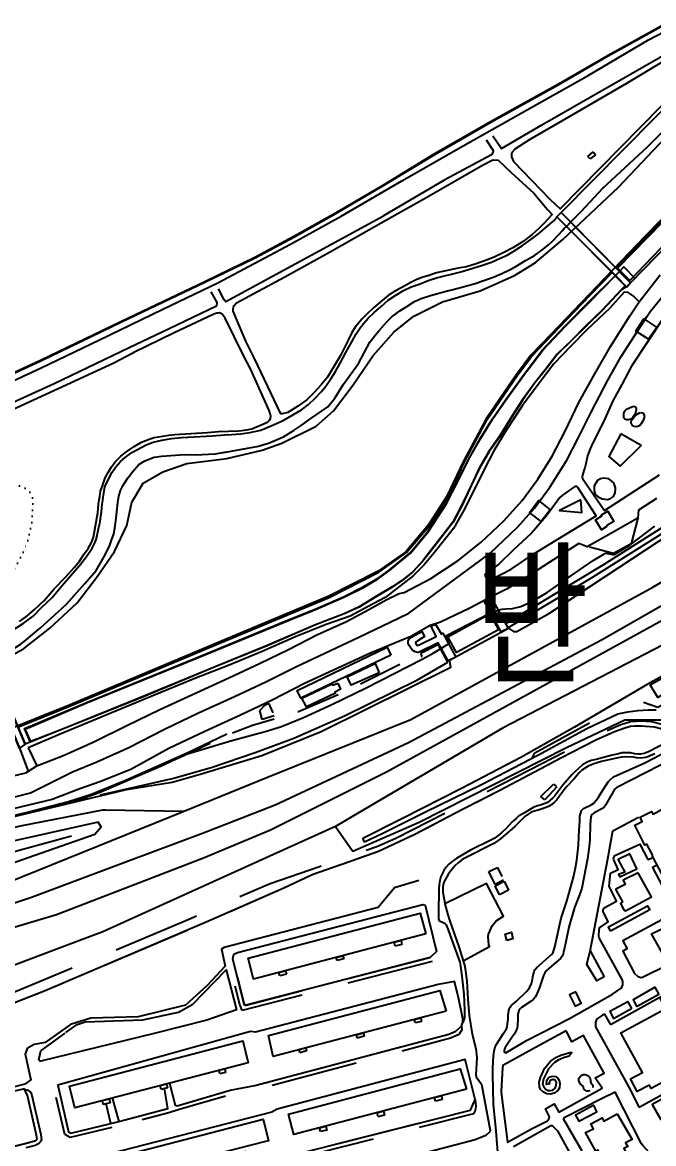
# Model space of a CAD drawing. Header units: millimetres. Extents: x 198785 to 203305, y 542885 to 545889.
# Drawn here: x 199075.7 to 199340.5, y 545087.6 to 545558.4 of the extents above; entities that cross this region are included whole.
import ezdxf

# ---------------------------------------------------------------- set-up
doc = ezdxf.new("R2010")
doc.units = ezdxf.units.MM
for name, pattern in [('DOTTED_25K', [2.5, 0, -2.5]), ('FENCE_25K', [54.3, 28.7, -9.2, -16.4]), ('HIDDEN_BULD_25K', [28.8, 18.4, -10.4]), ('HIDDEN_EMBANKMENT_25K', [28.8, 18.4, -10.4]), ('HIDDEN_IN_25K', [56.5, 36.5, -20]), ('HIDDEN_SORO_25K', [40.1, 25.4, -14.7])]:
    doc.linetypes.add(name, pattern=pattern)
for name, color, linetype in [('A0013114', 253, 'Continuous'), ('A0013117', 253, 'Continuous'), ('A0013118', 253, 'Continuous'), ('A0023119', 253, 'Continuous'), ('A0023214', 253, 'Continuous'), ('A0023217', 253, 'Continuous'), ('A0033324', 253, 'Continuous'), ('A0033327', 253, 'Continuous'), ('A0043325', 253, 'Continuous'), ('A0073340', 253, 'Continuous'), ('B0014111', 253, 'Continuous'), ('B0014115', 253, 'Continuous'), ('B0014116', 253, 'Continuous'), ('B0024120', 253, 'Continuous'), ('C0052211', 253, 'Continuous'), ('C0052212', 253, 'Continuous'), ('C0076117', 253, 'Continuous'), ('C0390130', 253, 'Continuous'), ('D0025111', 253, 'Continuous'), ('E0022112', 253, 'Continuous'), ('E0032111', 253, 'Continuous'), ('F0017111', 253, 'Continuous'), ('F0037222', 253, 'Continuous'), ('F0037223', 253, 'Continuous'), ('F0047224', 253, 'Continuous'), ('F0047225', 253, 'Continuous'), ('H0049216', 253, 'Continuous')]:
    doc.layers.add(name, color=color, linetype=linetype)
doc.styles.add('NGSW', font='romans.shx', dxfattribs={"bigfont": 'ngsw.shx'})

msp = doc.modelspace()

# ---------------------------------------------------------------- linework, layer by layer
at = {"layer": 'A0013114'}
for points in [[(198818.59, 545113.2), (198921.34, 545137.64), (199034.49, 545167.27), (199089.93, 545183.85), (199151.64, 545207.63), (199179.78, 545219.34), (199228.4, 545243.69), (199497.03, 545391.47)], [(198847.55, 545141.82), (198888.67, 545166.34), (198923.61, 545187.21), (198932.53, 545191.52), (198947.33, 545196.49), (199024.28, 545213.49), (199119.31, 545236.21), (199138.48, 545239.29), (199150.21, 545242.66), (199176.09, 545250.48), (199200.99, 545260.6), (199255.44, 545287.65), (199254.88, 545290.59), (199279.69, 545303.95), (199281.76, 545302.56), (199283.13, 545302.59), (199296.84, 545310.3), (199354.16, 545348.07)], [(199378.67, 545333.28), (199318.68, 545299), (199237.65, 545255.87), (199181.73, 545229.76), (199151.23, 545217.84), (199119.82, 545206.07), (199079.52, 545190.98), (199030.41, 545174.75), (198999.3, 545165.54), (198834.37, 545122.65)], [(198880.74, 545150.4), (198999.25, 545182.11), (199047.57, 545197.03), (199106.12, 545217.51), (199108.75, 545220.56), (199107.4, 545222.51), (199002.58, 545199.19), (198962.32, 545189.41), (198936.35, 545180.32), (198923.22, 545174.45), (198893.73, 545158.18), (198880.74, 545150.4)]]:
    msp.add_lwpolyline(points, dxfattribs=at)
at = {"layer": 'A0013117'}
for points in [[(199366.84, 545296.46), (199337.82, 545280.4), (199307.41, 545262.41), (199284.89, 545249.66), (199259.98, 545236.74), (199234.87, 545223.98), (199218.47, 545215.75), (199219.01, 545214.46), (199219.45, 545214.46), (199226.65, 545217.75), (199244.82, 545226.96), (199268.34, 545238.35), (199291.99, 545250.66), (199312.5, 545261.92), (199325.56, 545268.06), (199329.8, 545268.94), (199333.89, 545269.43), (199338.26, 545269.69), (199341.67, 545269.71)], [(199340.89, 545262.43), (199337.18, 545262.76), (199335.46, 545262.83), (199333.99, 545262.85), (199332.51, 545262.82), (199330.87, 545262.66), (199329.94, 545262.48), (199328.47, 545262.01), (199324.09, 545260.42), (199316.35, 545257.03), (199301.62, 545249.39), (199290.61, 545243.54), (199275.96, 545235.87), (199260.31, 545227.85), (199240.07, 545217.22), (199225.06, 545210.31), (199212.45, 545205.72), (199197.2, 545200.43), (199185.37, 545194.83), (199152.75, 545180.5), (199085.25, 545151.69), (199028.31, 545129.49)]]:
    msp.add_lwpolyline(points, dxfattribs=at)
at = {"layer": 'A0013118'}
for points in [[(199305.84, 545474.56), (199310.29, 545479.05), (199319.28, 545488.74), (199337.99, 545506.08), (199358.45, 545526.51), (199362.8, 545531.75), (199364.03, 545533.41), (199365.21, 545535.28), (199366.88, 545537.73), (199367.79, 545539.4), (199368.4, 545540.95), (199368.8, 545542.81), (199368.73, 545544.99), (199368.36, 545547.13), (199367.84, 545548.78), (199366.41, 545550.98), (199365.08, 545552.71), (199363.66, 545554.03), (199361.02, 545555.65), (199358.91, 545556.65), (199356.79, 545556.85), (199353.87, 545556.56), (199351.36, 545556.08), (199349.83, 545555.7)], [(199273.15, 545510.76), (199276.75, 545505.38), (199293.98, 545515.44), (199318.76, 545529.77), (199343.55, 545543.9), (199351.79, 545548.91), (199352.5, 545549.3), (199356.85, 545550.02), (199361.58, 545547.73), (199363.07, 545544.54), (199362.56, 545541), (199354.26, 545531.52), (199301.79, 545478.48), (199305.75, 545474.47)], [(199355.65, 545547.77), (199354.46, 545547.47), (199350.85, 545545.75), (199329.11, 545532.72), (199308.45, 545520.63), (199288.64, 545509.17), (199282.28, 545505.09), (199281.23, 545503.92), (199280.91, 545503.28), (199280.87, 545502.7), (199280.86, 545501.96), (199281.75, 545500), (199296.98, 545484.21), (199301.36, 545480.03), (199360.49, 545540.26), (199361.16, 545544.39), (199359.47, 545547.23), (199357.59, 545547.66), (199355.65, 545547.77)], [(199270.27, 545509), (199273.2, 545504.62), (199273.22, 545504.1), (199273.17, 545504.05), (199272.49, 545502.81)], [(199272.49, 545502.81), (199252.95, 545492.26), (199227.18, 545477.09)], [(199272.76, 545502.96), (199272.49, 545502.81)], [(199243.74, 545451.36), (199243.69, 545451.36), (199241.16, 545450.42), (199238.69, 545449.1), (199236.38, 545447.96), (199232.51, 545445.76), (199229.36, 545443.89), (199223.11, 545438.72), (199220.16, 545435.88), (199218.28, 545433.9), (199215.29, 545430.39), (199213.8, 545427.88), (199212.4, 545424.88), (199209.12, 545418.45), (199206.22, 545413.54), (199203.67, 545409.42), (199201.03, 545406.23), (199198.16, 545402.97), (199195.06, 545399.83), (199191.29, 545397.28), (199187.06, 545394.51), (199184.69, 545393.96), (199184.12, 545394.01), (199174.5, 545414.33), (199172.95, 545417.5), (199169.37, 545424.56), (199164.13, 545437.13), (199164.14, 545438.08), (199164.24, 545438.77), (199164.53, 545439.49), (199165.5, 545440.58), (199185.76, 545451.5), (199204.49, 545461.9), (199226.23, 545474.2), (199245.36, 545484.97), (199268.68, 545498.48), (199272.86, 545500.49), (199273.45, 545500.6), (199275.36, 545500.47), (199280.62, 545495.43), (199290.22, 545486.62), (199295.99, 545479.76), (199298.01, 545477.76), (199294.55, 545473.92), (199292.37, 545471.8), (199289.54, 545469.28), (199285.5, 545466.17), (199281.49, 545463.64), (199277.69, 545461.72), (199273.63, 545459.84), (199269.99, 545458.33), (199266.11, 545457.01), (199262.06, 545455.78), (199258.6, 545455.12), (199249.5, 545453.16), (199245.79, 545452.01), (199243.74, 545451.36)], [(199070.71, 545302.59), (199076.01, 545305.97), (199080.14, 545309.12), (199083.71, 545312.72), (199088.09, 545316.92), (199092.17, 545321.76), (199099.63, 545330.28), (199102.51, 545334.04), (199104.97, 545337.64), (199106.22, 545340.06), (199106.69, 545341.61), (199107.77, 545346.42), (199108.23, 545348.59), (199108.46, 545350.1), (199108.8, 545352.68), (199108.98, 545354.52), (199109.11, 545356.05), (199109.35, 545357.79), (199109.53, 545358.97), (199109.76, 545360.68), (199110.27, 545363.35), (199111.97, 545366.79), (199113.31, 545369.45), (199114.92, 545371.81), (199116.79, 545373.95), (199118.77, 545375.68), (199121.54, 545377.78), (199127.65, 545380.94), (199130.52, 545382.05), (199134.2, 545382.99), (199138.24, 545383.69), (199142.43, 545384.01), (199147.67, 545384.35), (199155.3, 545384.74), (199160.51, 545385.23), (199163.44, 545385.29), (199167.34, 545385.61), (199171.11, 545386.11), (199175.75, 545387.19), (199180.02, 545388.95), (199185.05, 545391.27), (199189.41, 545393.66), (199192.78, 545395.74), (199195.73, 545397.94), (199198.48, 545400.56), (199200.99, 545403.24), (199203.05, 545405.67), (199205.16, 545408.64), (199207.09, 545411.84), (199209.08, 545415.29), (199211.39, 545419.81), (199213.85, 545424.24), (199215.71, 545427.66), (199217.39, 545430.11), (199218.92, 545432.12), (199220.9, 545434.27), (199223.34, 545436.56), (199226.27, 545439.12), (199229.15, 545441.69), (199232.42, 545443.86), (199235.62, 545445.76), (199238.86, 545447.28), (199242.6, 545448.64), (199245.99, 545449.99), (199249.47, 545451.12), (199259.71, 545453.61), (199264.75, 545455.16), (199268.77, 545456.39), (199272.5, 545457.67), (199275.89, 545459.2), (199279.09, 545460.68), (199282.35, 545462.61), (199285.57, 545464.68), (199289.08, 545467.14), (199292.21, 545469.56), (199295.28, 545472.3), (199298.83, 545475.19), (199299.94, 545476.74), (199303.98, 545472.68)], [(199227.21, 545477.05), (199205.08, 545465), (199161.02, 545441.07), (199160.37, 545441.82), (199157.95, 545446.49)], [(199303.98, 545472.68), (199305.75, 545474.47)], [(199305.75, 545474.47), (199305.84, 545474.56)], [(199305.75, 545474.47), (199326.2, 545453.77)], [(199074.97, 545297.32), (199077.23, 545299.1), (199079.95, 545301.36), (199083.19, 545304.19), (199094.06, 545313.97), (199101.88, 545322.72), (199106.55, 545328.28), (199109.77, 545333.81), (199112.16, 545338.51), (199113.1, 545340.98), (199114.01, 545343.67), (199114.44, 545345.96), (199114.86, 545349.12), (199115.24, 545352.85), (199115.71, 545356.77), (199116.14, 545359.42), (199116.86, 545361.79), (199117.95, 545364.08), (199120.1, 545367.33), (199121.89, 545369.69), (199124.58, 545372.76), (199127.04, 545374.28), (199130.95, 545375.76), (199134.15, 545376.18), (199137.97, 545376.56), (199143.79, 545376.88), (199148.3, 545376.86), (199156.53, 545377.28), (199161.76, 545378.04), (199174.7, 545380.47), (199178.95, 545381.65), (199185.2, 545384.28), (199189.64, 545387.2), (199192.61, 545389.17), (199196.74, 545392.07), (199203.81, 545397.01), (199206.71, 545400.52), (199210.46, 545406.43), (199216.67, 545415.12), (199221.43, 545424.09), (199223.86, 545427.14), (199225.38, 545429.01), (199228.64, 545432.63), (199230.89, 545434.86), (199234.01, 545437.23), (199236.96, 545439.11), (199240.26, 545441.16), (199243.06, 545442.42), (199246.86, 545443.72), (199251.98, 545445.12), (199256.4, 545446.18), (199261.6, 545447.55), (199265.61, 545448.79), (199269.32, 545450.02), (199273.62, 545451.54), (199276.79, 545452.87), (199280.02, 545454.45), (199282.46, 545455.75), (199286.78, 545458.34), (199290.63, 545460.43), (199294.18, 545463.1), (199296.47, 545464.9), (199297.93, 545466.31), (199300.88, 545469.47), (199303.08, 545471.77), (199303.98, 545472.68)], [(199303.98, 545472.68), (199324.5, 545452.02)], [(199350.85, 545462.11), (199347, 545465.54), (199330.87, 545449.04)], [(199324.5, 545452.02), (199329.26, 545447.23), (199329.07, 545447.3), (199327.15, 545446.14), (199318.9, 545437.36), (199312.09, 545430.73), (199306.1, 545424.73), (199300.11, 545418.92), (199295.14, 545412.43), (199290.73, 545406.99), (199285.52, 545399.67), (199280.63, 545392.03), (199275.86, 545384.27), (199271.39, 545377.96), (199267.6, 545371.49), (199264.17, 545364.18), (199260.23, 545355.69), (199256.43, 545348.48), (199253.04, 545344.12), (199248.4, 545338.23), (199243.74, 545332.16), (199239.51, 545327.62), (199235.62, 545324.47), (199230.84, 545321.22), (199224.33, 545317.36), (199217.04, 545312.89), (199210.72, 545309.99), (199198.7, 545305.36), (199178.42, 545296.65), (199156.6, 545287.74), (199125.01, 545274.61), (199092.94, 545261.71), (199076.79, 545255.25), (199062, 545290.47)], [(199067.18, 545240.91), (199077.15, 545243.34), (199081.75, 545246.17), (199093.19, 545250.72), (199105.62, 545256.3), (199119.45, 545263.09), (199133.39, 545269.86), (199162.28, 545283.22), (199175.12, 545289.24), (199187.27, 545295.11), (199199.22, 545301.22), (199211.64, 545306.84), (199221.07, 545311.91), (199228.36, 545315.89), (199233.74, 545318.6), (199235.83, 545319.04), (199247.08, 545324.83), (199258.53, 545332.39), (199268.23, 545340.14), (199277.64, 545349.04), (199285.43, 545357.68), (199292.01, 545366.56), (199297.94, 545376.21), (199303.44, 545386.7), (199309.24, 545398.75), (199315.38, 545409.85), (199322.45, 545422.25), (199330.53, 545435.22), (199334.55, 545441.03), (199343.36, 545452.43)], [(199324.5, 545452.02), (199326.2, 545453.77)], [(199326.2, 545453.77), (199326.23, 545453.79)], [(199326.2, 545453.77), (199330.87, 545449.04)], [(199334.55, 545441.03), (199331.99, 545443.58), (199329.81, 545444.89), (199328.26, 545445.07), (199322.19, 545438.42), (199312.57, 545429.23), (199305.86, 545422.4), (199298.73, 545414.99), (199292.16, 545406.37), (199285.55, 545397.47), (199278.75, 545387.23), (199273.46, 545378.53), (199269.61, 545370.98), (199265.02, 545361.58), (199260.82, 545353.21), (199256.6, 545345.9), (199248.53, 545335.66), (199244.25, 545330.62), (199239.7, 545326.02), (199227.95, 545316.86), (199220.7, 545313.11), (199213.18, 545309.12), (199203.19, 545305.58), (199190.51, 545300.48), (199176.31, 545294.19), (199162.46, 545288.47), (199147.99, 545282.94), (199133.77, 545276.97), (199116.8, 545270.07), (199091.45, 545259.47), (199078.08, 545253.81)], [(199154.72, 545445.22), (199157.19, 545440.82), (199157.12, 545439.24)], [(199157.12, 545439.24), (199137.31, 545429.65), (199120.44, 545421.75), (199088.93, 545406.58), (199048.96, 545388.34), (199026.19, 545378.19), (199023.75, 545383.47)], [(199158.34, 545436.36), (199157.88, 545436.33), (199157.28, 545436.24), (199155.94, 545435.87), (199139.13, 545427.82), (199122.42, 545419.75), (199121.76, 545419.35), (199114.02, 545415.35), (199090.63, 545404.48), (199066.25, 545393.24)], [(199074.48, 545306.78), (199077.52, 545309.01), (199080.77, 545311.8), (199084.74, 545315.6), (199088.94, 545320.58), (199093.77, 545325.44), (199097.36, 545329.49), (199099.62, 545332.21), (199101.34, 545334.81), (199103.27, 545337.53), (199104.62, 545339.93), (199105.48, 545342.27), (199105.77, 545343.79), (199106.29, 545347.02), (199107.32, 545352.48), (199107.64, 545356.04), (199107.83, 545357.88), (199108.09, 545359.29), (199108.39, 545361.57), (199109.21, 545363.82), (199110.37, 545367.09), (199111.58, 545369.42), (199113, 545371.77), (199114.75, 545374.06), (199116.96, 545376.23), (199119.5, 545378.25), (199122.5, 545380.26), (199125.39, 545381.99), (199128.42, 545383.23), (199130.93, 545384.04), (199134.52, 545384.69), (199137.07, 545385.01), (199139.63, 545385.31), (199153.32, 545386.16), (199157.94, 545386.59), (199166.46, 545386.82), (199169.84, 545387.23), (199171.9, 545387.76), (199177.5, 545390.06), (199178.7, 545390.64), (199179.34, 545391.3), (199179.78, 545392.07), (199179.91, 545392.99), (199179.64, 545394.21), (199179.27, 545395.44), (199171.58, 545412.62), (199168.39, 545418.53), (199160.77, 545434.16), (199159.94, 545435.29), (199159.44, 545435.81), (199158.34, 545436.36)], [(199157.17, 545439.26), (199157.12, 545439.24)], [(199345.05, 545434.72), (199331.32, 545413.98), (199327.29, 545406.32), (199323.45, 545399.52), (199319.46, 545390.65), (199315.05, 545381.88), (199313.88, 545379.32), (199312.82, 545376.44), (199312.16, 545373.03), (199311.76, 545371.39), (199311.34, 545370.22), (199310.94, 545369.22), (199310.69, 545368.31), (199310.62, 545367.55), (199310.67, 545366.81), (199319.99, 545353.4), (199342.99, 545368.35)], [(199269.74, 545326.28), (199270.01, 545325.52), (199270.83, 545324.78), (199271.8, 545324.37), (199272.44, 545324.43), (199280.77, 545328.78), (199290.31, 545335.17), (199299.6, 545340.92), (199316.48, 545351.23), (199308.74, 545363.02), (199308.27, 545363.47), (199307.91, 545363.5), (199307.52, 545363.44), (199302.35, 545359.89), (199301.23, 545358.81), (199295.6, 545351.19), (199289.29, 545343.85), (199281.68, 545336.83), (199275.66, 545330.86), (199271.16, 545327.6), (199270.25, 545327.04), (199269.86, 545326.68), (199269.74, 545326.28)], [(199341.7, 545358.45), (199334.27, 545353.49), (199333.95, 545350.22), (199326.5, 545345.98), (199322.57, 545343.74), (199312.65, 545338.1), (199309.2, 545339.52), (199296.67, 545331.6), (199287.19, 545325.4), (199279.16, 545320.58), (199272.9, 545317.5), (199263.38, 545312.39), (199251.11, 545306.53), (199246.82, 545305.09), (199238.6, 545300.55), (199222.06, 545293.72), (199194.01, 545280.75), (199180.49, 545273.78), (199167.14, 545267.51), (199152.17, 545260.67), (199137.14, 545253.45), (199121.09, 545244.68), (199108.1, 545239.54), (199099.71, 545236.5), (199088.1, 545232.04), (199065.25, 545226.55)], [(199059.56, 545289.5), (199074.43, 545253.62), (199078.12, 545243.95)], [(199078.08, 545253.81), (199081.75, 545246.17)], [(199346.86, 545256.49), (199338.39, 545252.05), (199336.55, 545251.41), (199335.12, 545251.15), (199334.2, 545251.13), (199332.74, 545251.22), (199330.89, 545251.65), (199329.63, 545251.73), (199327.43, 545251.63), (199325.32, 545251.13), (199323.1, 545250.64), (199316.43, 545248.93), (199314.37, 545248.45), (199312.62, 545247.81), (199310.76, 545246.63), (199309.06, 545245.11), (199307.67, 545243.78), (199306.27, 545242.39), (199302.52, 545238.08), (199299.15, 545233.68), (199298.16, 545232.63), (199296.98, 545231.63), (199296, 545230.88), (199294.94, 545230.37), (199293.44, 545229.9), (199291.79, 545229.44), (199290.24, 545228.86), (199286.32, 545226.51), (199283.89, 545225.14), (199282.89, 545224.13), (199281.16, 545222.69), (199279.73, 545221.12), (199278.73, 545219.96), (199276.8, 545218.19), (199273.92, 545215.84), (199272.18, 545214.96), (199263.73, 545210.79), (199257.92, 545207.45), (199256.02, 545205.99), (199254.64, 545204.88), (199253.45, 545203.73), (199252.48, 545202.3), (199251.3, 545199.68), (199250.79, 545198.02), (199250.58, 545196.41), (199250.47, 545194.76), (199250.42, 545192.51), (199250.35, 545186.29), (199250.24, 545182.78), (199250.33, 545181.8), (199250.71, 545181.07), (199252.21, 545180.4), (199252.86, 545180.17), (199253.56, 545179.51), (199254.52, 545176.87), (199259.18, 545163.78), (199259.48, 545162.1), (199260.05, 545157.89), (199260.95, 545150.31), (199261.25, 545143.55), (199261.21, 545140.4), (199260.43, 545138.38)], [(199275.4, 545080.36), (199274.43, 545092.92), (199273.63, 545101.18), (199273.4, 545104.12), (199273.05, 545116.68), (199273.15, 545119.31), (199273.18, 545121.93), (199273.32, 545124.46), (199273.59, 545126.44), (199274.1, 545128.16), (199274.76, 545129.44), (199277.38, 545133.7), (199278.85, 545135.76), (199279.13, 545136.67), (199279.29, 545137.95), (199279.47, 545139.84), (199279.57, 545141.56), (199279.82, 545143.44), (199280.13, 545144.47), (199280.95, 545145.69), (199281.95, 545146.48), (199283.04, 545147.39), (199287.37, 545151.65), (199288.46, 545153.03), (199289.34, 545154.81), (199289.78, 545156.45), (199289.91, 545157.65), (199290.37, 545159.99), (199290.68, 545160.6), (199291.55, 545161.56), (199297.68, 545167.04), (199298.46, 545167.86), (199299.12, 545170.22), (199301.7, 545182.18), (199304.1, 545189.39), (199306.92, 545199.44), (199307.72, 545203.32), (199308.29, 545206.56), (199309.01, 545212.95), (199309.2, 545216.56), (199309.31, 545219.18), (199309.55, 545222.91), (199309.64, 545225.05), (199310.24, 545227.51), (199311.14, 545228.35), (199314.36, 545229.8), (199315.43, 545230.58), (199316.51, 545231.73), (199317.24, 545232.73), (199318.33, 545234.39), (199319.57, 545236.4), (199320.55, 545237.94), (199321.45, 545239.44), (199322.46, 545240.53), (199323.71, 545241.63), (199336.85, 545247.51), (199353.25, 545255.96)], [(199341.03, 545251.25), (199338.15, 545249.98), (199337.27, 545249.65), (199336.2, 545249.57), (199334.98, 545249.4), (199333.34, 545249.57), (199332.16, 545249.81), (199328.82, 545249.99), (199327.06, 545249.83), (199324.33, 545249.35), (199318.66, 545248.07), (199315.45, 545247.02), (199313.12, 545246.03), (199310.5, 545244.34), (199309.3, 545243.34), (199307.12, 545240.61), (199303.88, 545237.2), (199300.96, 545233.33), (199299.88, 545231.94), (199299, 545230.93), (199297.8, 545229.95), (199296.49, 545229.1), (199295.1, 545228.52), (199292.12, 545227.65), (199290.05, 545227.02), (199289.24, 545226.71), (199286.46, 545224.98), (199282.3, 545220.74), (199276.33, 545215.55), (199273.53, 545213.64), (199261.33, 545207.51), (199260.14, 545206.75), (199258.47, 545205.46), (199257.32, 545204.31), (199256.12, 545202.98), (199254.86, 545201.45), (199254.31, 545200.65), (199252.64, 545197.58), (199252.24, 545196.36), (199252.06, 545195.13), (199252.13, 545193.14), (199252.88, 545188.48), (199252.95, 545188.22)], [(199349.12, 545249.48), (199325.11, 545237.08), (199324.31, 545236.51), (199320.37, 545229.74), (199319.79, 545228.91), (199319.4, 545228.49), (199315.55, 545226.43), (199314.87, 545225.97), (199314.3, 545225.23), (199314.24, 545224.8), (199313.99, 545221.62), (199313.77, 545215.48), (199313.58, 545212.38), (199312.88, 545207.17), (199310.43, 545194.8), (199309.45, 545192.06), (199307.42, 545186.77), (199305.03, 545178.46), (199303.8, 545173.03), (199303.18, 545169.63), (199302.8, 545168.31), (199302.53, 545167.19), (199302.19, 545166.3), (199301.62, 545165.47), (199295.6, 545160.26), (199294.94, 545159.27), (199294.37, 545158.18), (199292.63, 545153.08), (199291.24, 545149.77), (199290.85, 545149.13), (199290.08, 545148.19), (199289.17, 545147.42), (199285.12, 545144.75), (199284.54, 545144.22), (199283.98, 545143.41), (199283.61, 545141.99), (199283.51, 545140.09), (199283.39, 545137.25), (199283.29, 545136.25), (199282.89, 545135.03), (199282.21, 545133.72), (199281.36, 545132.51), (199278.3, 545127.88), (199278, 545127.19), (199277.9, 545126.56), (199277.89, 545126.07), (199278.5, 545125.71), (199287.15, 545130.82), (199305.27, 545140.14), (199323.33, 545150.35), (199326.98, 545152.82), (199327.28, 545153.3), (199327.58, 545154.23), (199327.64, 545154.97), (199327.62, 545155.67), (199327.4, 545156.53), (199317.71, 545173.95), (199317.52, 545174.59), (199317.52, 545175.45), (199317.8, 545178.16), (199321.42, 545180.72), (199319.36, 545185.07), (199319.38, 545185.65), (199319.47, 545186.26), (199319.83, 545186.63), (199325.05, 545189.4), (199321.96, 545195.63), (199322.45, 545201.12), (199325.73, 545202.69), (199323.82, 545206.75), (199323.78, 545207.5), (199324.25, 545208.6), (199334.73, 545213.35), (199338.12, 545206.82), (199340.39, 545207.74)], [(199330.61, 545209.28), (199325.73, 545206.85), (199325.86, 545206.45), (199328.47, 545201.59), (199325.88, 545200.52), (199326.38, 545199.58), (199333.48, 545202.96), (199330.61, 545209.28)], [(199334.09, 545201.33), (199327.77, 545198.21), (199328.59, 545196.39), (199326.69, 545195.43), (199324.7, 545194.48), (199324.69, 545194.08), (199327.51, 545189.11), (199326.7, 545188.41), (199328.01, 545185.68), (199328.78, 545185.32), (199339.7, 545191.27), (199334.09, 545201.33)], [(199342.06, 545204.48), (199340.07, 545203.47), (199347.11, 545190.29), (199349.19, 545191.11)], [(199242.08, 545198.01), (199231.75, 545194.98), (199224.93, 545186.75), (199160.35, 545170), (199159.18, 545169.27), (199160.73, 545162.11), (199153.11, 545153.83), (199144.1, 545145.73), (199124.19, 545140.88), (199104.34, 545140.31), (199095.86, 545137.55), (199085.14, 545130.06), (199080.58, 545129.16), (199077.71, 545127.53), (199076.79, 545125.2), (199079.18, 545114.4), (199076.68, 545112.54), (198987.33, 545089.71), (198982.17, 545105.08)], [(199260.58, 545164.33), (199271.7, 545170.29), (199271.46, 545171.08), (199271.1, 545174.52), (199271.24, 545175.48), (199272.79, 545179.06), (199274.48, 545181.07), (199277.61, 545183.11), (199270.45, 545196.75), (199252.95, 545188.22)], [(199169, 545145.63), (199168.6, 545146.61), (199164.02, 545165.24), (199164.45, 545167.07), (199165.87, 545167.8), (199243.73, 545188.01), (199244.68, 545187.69), (199249.42, 545168.2), (199246.73, 545165.74), (199169, 545145.63)], [(199252.95, 545188.22), (199254.14, 545183.6), (199254.88, 545181.37), (199258.84, 545170.19), (199260.58, 545164.33)], [(199322.42, 545176.72), (199321.57, 545178.61), (199337.93, 545187.36), (199338.93, 545185.75), (199322.42, 545176.72)], [(199350.94, 545189.57), (199348.18, 545188.21), (199349.9, 545184.73), (199345.84, 545182.59), (199327.67, 545172.75), (199329.44, 545169.4), (199327.58, 545168.41), (199332.48, 545159.03), (199333.85, 545157.92), (199334.53, 545157.55), (199335.15, 545157.4), (199335.93, 545157.44), (199346.43, 545162.64), (199367.03, 545174.64), (199365.97, 545176.75)], [(199260.58, 545164.33), (199261.27, 545162.02), (199261.68, 545159.94), (199262.17, 545155.84), (199262.55, 545148.24), (199263.12, 545141.42), (199264.34, 545133.53), (199266.01, 545127.47), (199266.35, 545123.58), (199266.02, 545118.91), (199265.96, 545116.56), (199266.13, 545115.6), (199268.36, 545112.52), (199271.91, 545093.12), (199271.83, 545092.57), (199270.2, 545091.03), (199265.6, 545089.21), (199191.6, 545069.66)], [(199093.84, 545134.19), (199098.63, 545137.55), (199101.97, 545138.73), (199126.26, 545139.56), (199141.11, 545142.75), (199147.2, 545146.13), (199161.17, 545160.62), (199165.48, 545143.7), (199153.04, 545139.46), (199130.89, 545133.87), (199083.38, 545122.22), (199083, 545122.19), (199082.59, 545122.71), (199083.35, 545126.48), (199093.67, 545133.94)], [(199260.43, 545138.38), (199260.46, 545140.01), (199258.86, 545148.2), (199257.02, 545155.71), (199250.1, 545154.38), (199173.53, 545134.44), (199171.43, 545134.69), (199090.46, 545112.19), (199095.02, 545092.57), (199095.94, 545092.02), (199112.77, 545096.09), (199110.82, 545104.32)], [(199345.38, 545150.21), (199322.76, 545137.63), (199322.44, 545137.74), (199320.13, 545141.95), (199319.05, 545141.55), (199316.95, 545140.13), (199316.46, 545139.34), (199316.21, 545138.43), (199316.16, 545137.56), (199316.17, 545136.58), (199330.81, 545110.03), (199334.23, 545103.17), (199334.49, 545102.96), (199374.95, 545125.15)], [(199340.98, 545153.08), (199331.95, 545147.99), (199333.44, 545145.33), (199333.7, 545145.36), (199342.77, 545150.27), (199342.76, 545150.51), (199341.4, 545152.93), (199341.06, 545153.07), (199340.98, 545153.08)], [(199329.77, 545147.12), (199322.18, 545143.03), (199323.7, 545140.13), (199331.3, 545144.37), (199331.3, 545144.55), (199329.9, 545147.11), (199329.77, 545147.12)], [(199137.45, 545113.02), (199139.7, 545103.75), (199140.54, 545103.46), (199162.84, 545109.99), (199173.2, 545111.96), (199254.68, 545133.53), (199257.51, 545134.75), (199259.94, 545136.93), (199260.42, 545138.19), (199260.43, 545138.38)], [(199303.86, 545134.97), (199292.58, 545128.77), (199280.11, 545121.95), (199277.34, 545120.39), (199277.08, 545119.41), (199276.63, 545109.55), (199276.66, 545107.87), (199278.15, 545097.06), (199279.22, 545088.23), (199289.28, 545093.76), (199295.97, 545097.17), (199296.44, 545097.61), (199296.75, 545098.3), (199296.85, 545098.84), (199295.18, 545102.19), (199298.78, 545104.33), (199300.79, 545100.75), (199319.02, 545110.86), (199316.05, 545115.18), (199319.86, 545117.14), (199311.13, 545132.99), (199306.21, 545130.34), (199303.86, 545134.97)], [(199169.03, 545084.6), (199170.81, 545077.61), (199182.3, 545081.03), (199263.69, 545101.68), (199265.71, 545106.18), (199261.48, 545122.87), (199182.53, 545102.03), (199180.27, 545100.79), (199098.24, 545079.66), (199103.4, 545060.41), (199104.39, 545059.82), (199121.16, 545063.86), (199119.48, 545071.78)], [(199371.65, 545121.32), (199371.15, 545121.26), (199339.97, 545103.98), (199343.54, 545097.69), (199344.18, 545097.96), (199346.04, 545099.03), (199347.23, 545099.46), (199348.96, 545099.82), (199350.02, 545099.96), (199350.82, 545100.19), (199351.99, 545100.81), (199370.76, 545112.01), (199375.09, 545114.66), (199375.04, 545115.19), (199372.06, 545121.05), (199371.65, 545121.32)], [(199076.56, 545110.42), (199076, 545110.39), (199069.82, 545109.01), (199005.12, 545091.69), (198992.96, 545087.95), (198991.35, 545087.28), (198991.13, 545085.96), (198994.67, 545069.66), (198996.32, 545066.6), (198999.16, 545067.16), (199067.28, 545085.19), (199080.48, 545088.56), (199081.37, 545088.97), (199081.77, 545089.32), (199081.83, 545089.44), (199081.59, 545091.11), (199077.79, 545107.72), (199076.56, 545110.42)], [(199113.29, 545106.75), (199116.08, 545096.84), (199136.63, 545102.29), (199135.23, 545110.7)], [(199363.81, 545048.36), (199356.29, 545062.36), (199349.31, 545075.07), (199348.47, 545076.27), (199347.98, 545076.96), (199344.33, 545080.23), (199340.44, 545082.68), (199339.36, 545083.34), (199338.67, 545083.9), (199336.03, 545086.73), (199335.49, 545087.45), (199324.41, 545109.25), (199318.35, 545106.3), (199303.05, 545098.37), (199302.79, 545098.05), (199302.79, 545097.81), (199310.41, 545084.59)], [(199281.71, 545086.44), (199297.42, 545095.22), (199297.95, 545095.22), (199300.27, 545092.97), (199315.42, 545065.24)]]:
    msp.add_lwpolyline(points, dxfattribs=at)
at = {"layer": 'A0023119', "linetype": 'HIDDEN_SORO_25K', "flags": 128}
msp.add_lwpolyline([(199062, 545290.47), (199065.23, 545291.97), (199068.83, 545293.89), (199072.43, 545295.71), (199074.97, 545297.32), (199077.23, 545299.1), (199079.95, 545301.36), (199083.19, 545304.19), (199094.06, 545313.97), (199101.88, 545322.72), (199106.55, 545328.28), (199109.77, 545333.81), (199112.16, 545338.51), (199113.1, 545340.98), (199114.01, 545343.67), (199114.44, 545345.96), (199114.86, 545349.12), (199115.24, 545352.85), (199115.71, 545356.77), (199116.14, 545359.42), (199116.86, 545361.79), (199117.95, 545364.08), (199120.1, 545367.33), (199121.89, 545369.69), (199124.58, 545372.76), (199127.04, 545374.28), (199130.95, 545375.76), (199134.15, 545376.18), (199137.97, 545376.56), (199143.79, 545376.88), (199148.3, 545376.86), (199156.53, 545377.28), (199161.76, 545378.04), (199174.7, 545380.47), (199178.95, 545381.65), (199185.2, 545384.28), (199189.64, 545387.2), (199192.61, 545389.17), (199196.74, 545392.07), (199203.81, 545397.01), (199206.71, 545400.52), (199210.46, 545406.43), (199216.67, 545415.12), (199221.43, 545424.09), (199223.86, 545427.14), (199225.38, 545429.01), (199228.64, 545432.63), (199230.89, 545434.86), (199234.01, 545437.23), (199236.96, 545439.11), (199240.26, 545441.16), (199243.06, 545442.42), (199246.86, 545443.72), (199251.98, 545445.12), (199256.4, 545446.18), (199261.6, 545447.55), (199265.61, 545448.79), (199269.32, 545450.02), (199273.62, 545451.54), (199276.79, 545452.87), (199280.02, 545454.45), (199282.46, 545455.75), (199286.78, 545458.34), (199290.63, 545460.43), (199294.18, 545463.1), (199296.47, 545464.9), (199297.93, 545466.31), (199300.88, 545469.47), (199303.08, 545471.77), (199303.98, 545472.68), (199305.84, 545474.56), (199310.29, 545479.05), (199319.28, 545488.74), (199337.99, 545506.08), (199358.45, 545526.51), (199362.8, 545531.75), (199364.03, 545533.41), (199365.21, 545535.28), (199366.88, 545537.73), (199367.79, 545539.4), (199368.4, 545540.95), (199368.8, 545542.81), (199368.73, 545544.99), (199368.36, 545547.13), (199367.84, 545548.78), (199366.41, 545550.98), (199365.08, 545552.71), (199363.66, 545554.03), (199361.02, 545555.65), (199358.91, 545556.65), (199356.79, 545556.85), (199353.87, 545556.56), (199351.36, 545556.08), (199349.83, 545555.7)], dxfattribs=at)
at = {"layer": 'A0023214'}
for points in [[(199721.31, 545500.97), (199707.73, 545493.41), (199686.77, 545481.74), (199660.62, 545467.04), (199554.84, 545407.55), (199392.56, 545321.89), (199277.39, 545262.14), (199214.62, 545225.27), (199206.99, 545220.79)], [(199143.11, 545227.09), (199178.56, 545241.41), (199238.65, 545265.69), (199340.2, 545321.17), (199427.19, 545372.09), (199524.64, 545432.99), (199546.98, 545446.96)], [(199206.99, 545220.79), (199213.21, 545211.96), (199214.33, 545210.36), (199242.11, 545222.61), (199304.06, 545253.88), (199328.42, 545265.53), (199346.23, 545265.53), (199359.72, 545260.16), (199371.41, 545243.4), (199398.98, 545190.28), (199401.93, 545184.6), (199412.11, 545164.98), (199414.53, 545160.32), (199425.41, 545139.37), (199441.56, 545109.02), (199444.41, 545106.27), (199449.54, 545100.23)], [(199143.11, 545227.09), (199110.52, 545227.62), (199109.24, 545227.64), (199074.71, 545220.92), (199032.81, 545211.03), (198972.18, 545197.32), (198943.42, 545189.84), (198928.03, 545183.61), (198920, 545179.13), (198891.25, 545162.18), (198838.74, 545131.2), (198795.37, 545105.62)], [(198795.37, 545119.64), (198838.74, 545131.2), (198936.1, 545157.16), (199057.27, 545192.28), (199113.07, 545214.91), (199143.11, 545227.09)], [(199206.99, 545220.79), (199186.86, 545211.65), (199109.39, 545176.46), (199088.58, 545168.68), (199063.62, 545159.35)]]:
    msp.add_lwpolyline(points, dxfattribs=at)
at = {"layer": 'A0023217'}
msp.add_lwpolyline([(199079.06, 545256.16), (199076.52, 545261.84), (199102.29, 545272.67), (199149.04, 545291.73), (199187.56, 545307.62), (199198.46, 545312.03), (199210.48, 545317.23), (199218.65, 545321.31), (199224.93, 545325.01), (199229.61, 545328.35), (199238.35, 545335.64), (199245.82, 545344.63), (199253.43, 545356.23), (199258.43, 545366.02), (199263.3, 545375.58), (199267.9, 545383.82), (199272.88, 545391.86), (199278.6, 545400.05), (199286.26, 545410.71), (199293.92, 545420.81), (199303.36, 545430.87), (199313.58, 545441.11), (199324.5, 545452.02), (199326.23, 545453.79), (199328.11, 545455.72), (199332.63, 545450.94)], dxfattribs=at)
at = {"layer": 'A0033324', "linetype": 'HIDDEN_IN_25K', "flags": 128}
for points in [[(198795.37, 545057.71), (198828.74, 545067.2), (198862.06, 545075.89), (198879.41, 545080.89), (198916.62, 545090.44), (198938.42, 545099.05), (198962.08, 545107.63), (199015.58, 545128.69), (199063.76, 545147.77), (199106.96, 545165.65), (199145.19, 545181.62), (199165.7, 545190.76), (199179.59, 545196.84), (199200.32, 545203.9), (199224.39, 545212.4), (199232.32, 545215.87), (199288.77, 545244.62), (199318.28, 545259.73), (199326.84, 545263.62), (199330.83, 545264.77), (199335.3, 545265.11), (199339.69, 545264.81), (199343.98, 545263.72)], [(199343.98, 545263.72), (199348.54, 545262.19), (199352.48, 545259.79), (199355.43, 545257.2), (199357.33, 545254.39), (199357.99, 545253.52), (199364.52, 545243.32), (199365.58, 545240.5), (199354.07, 545256.57), (199350.29, 545259.3), (199345.12, 545261.29), (199340.89, 545262.43), (199337.18, 545262.76), (199335.46, 545262.83), (199333.99, 545262.85), (199332.51, 545262.82), (199330.87, 545262.66), (199329.94, 545262.48), (199328.47, 545262.01), (199324.09, 545260.42), (199316.35, 545257.03), (199301.62, 545249.39), (199290.61, 545243.54), (199275.96, 545235.87), (199260.31, 545227.85), (199240.07, 545217.22), (199225.06, 545210.31), (199212.45, 545205.72), (199197.2, 545200.43), (199185.37, 545194.83), (199152.75, 545180.5), (199085.25, 545151.69), (199028.31, 545129.49), (199026.69, 545127.03), (199025.68, 545122.8), (199023.36, 545120.92), (198964.67, 545098.35), (198939.41, 545092.24), (198905.73, 545082.87), (198880.23, 545076.08), (198845.27, 545066.67), (198809.86, 545057.41), (198795.37, 545053.23)], [(199247.61, 545164.11), (199167.93, 545143.49), (199166.88, 545146.05), (199163.04, 545161.7), (199163.42, 545163.49), (199164.02, 545165.24), (199168.6, 545146.61), (199169, 545145.63), (199246.73, 545165.74), (199249.42, 545168.2), (199249.13, 545166.63), (199248.23, 545164.67), (199247.61, 545164.11)], [(199113.18, 545094.34), (199095.65, 545090.1), (199093.44, 545091.42), (199089.26, 545109.42), (199089.71, 545110.75), (199090.46, 545112.19), (199095.02, 545092.57), (199095.94, 545092.02), (199112.77, 545096.09), (199116.08, 545096.84), (199136.63, 545102.29), (199140.54, 545103.46), (199162.84, 545109.99), (199173.2, 545111.96), (199254.68, 545133.53), (199257.51, 545134.75), (199259.94, 545136.93), (199260.11, 545135.34), (199258.89, 545133.57), (199258.49, 545133.21), (199255.27, 545131.82), (199173.6, 545110.2), (199163.26, 545108.24), (199141.05, 545101.73), (199137.12, 545100.56), (199116.51, 545095.09), (199113.18, 545094.34)], [(199067.73, 545083.45), (198999.57, 545065.41), (198995.37, 545064.57), (198992.97, 545069.02), (198989.44, 545085.26), (198989.75, 545086.36), (198991.35, 545087.28), (198991.13, 545085.96), (198994.67, 545069.66), (198996.32, 545066.6), (198999.16, 545067.16), (199067.28, 545085.19), (199080.48, 545088.56), (199081.37, 545088.97), (199081.77, 545089.32), (199081.83, 545089.44), (199081.59, 545091.11), (199077.79, 545107.72), (199076.56, 545110.42), (199077.98, 545110.07), (199079.14, 545109.09), (199079.5, 545108.3), (199083.36, 545091.44), (199083.71, 545089.07), (199083.17, 545088.17), (199082.37, 545087.45), (199081.08, 545086.86), (199067.73, 545083.45)], [(199121.63, 545062.12), (199104.1, 545057.9), (199101.85, 545059.24), (199097.05, 545077.15), (199097.5, 545078.79), (199098.24, 545079.66), (199103.4, 545060.41), (199104.39, 545059.82), (199121.16, 545063.86), (199124.67, 545064.91), (199145.36, 545070.4), (199148.52, 545070.98), (199182.3, 545081.03), (199263.69, 545101.68), (199265.71, 545106.18), (199265.88, 545103.12), (199265.61, 545101.55), (199264.98, 545100.15), (199182.78, 545079.29), (199148.94, 545069.23), (199145.75, 545068.64), (199125.16, 545063.18), (199121.63, 545062.12)]]:
    msp.add_lwpolyline(points, dxfattribs=at)
at = {"layer": 'A0033327'}
msp.add_lwpolyline([(199029.8, 545222.32), (199079.09, 545234.81), (199096.69, 545243.71), (199106.86, 545247.92), (199120.27, 545253.89), (199135.27, 545261.66), (199149.62, 545268.43), (199164.71, 545275.36), (199177.8, 545281.51), (199190.64, 545287.93), (199216.85, 545300.28), (199233.48, 545308.22), (199237.8, 545310.34), (199268.24, 545332.65), (199271.95, 545335.5), (199283.46, 545346.44), (199290.52, 545354.44), (199297, 545363.2), (199304.1, 545374.58), (199309.1, 545384.05), (199314.35, 545394.7), (199321.33, 545408.08), (199326.89, 545418.11), (199337.79, 545434.97), (199339.31, 545437.16), (199361.18, 545464.17)], dxfattribs=at)
at = {"layer": 'A0043325'}
for points in [[(199341.87, 545430.27), (199338.42, 545425.41), (199333.08, 545428.78), (199336.52, 545433.96), (199341.87, 545430.27)], [(199297.09, 545353.71), (199293.3, 545348.82), (199288.47, 545352.64), (199292.24, 545357.55), (199297.09, 545353.71)], [(199321.13, 545346.78), (199318.68, 545345.35), (199316.15, 545349.53), (199318.89, 545351.23), (199318.69, 545351.59), (199321.32, 545353.19), (199323.91, 545348.85), (199320.91, 545347.16), (199321.13, 545346.78)]]:
    msp.add_lwpolyline(points, dxfattribs=at)
at = {"layer": 'A0073340'}
for points in [[(199330.87, 545449.04), (199329.26, 545447.23), (199299.94, 545476.74), (199301.79, 545478.48), (199330.87, 545449.04)], [(199076.79, 545255.25), (199074.43, 545253.62), (199057.25, 545295.08), (199059.66, 545296.05), (199076.79, 545255.25)]]:
    msp.add_lwpolyline(points, dxfattribs=at)
at = {"layer": 'B0014111'}
for points in [[(199275.51, 545303.33), (199257.79, 545293.76), (199254.19, 545300.44), (199271.87, 545310.03), (199275.51, 545303.33)], [(199230.32, 545292.74), (199192.44, 545274.63), (199190.9, 545277.82), (199228.78, 545296.08), (199230.32, 545292.74)], [(199225.42, 545285.29), (199213.61, 545280.12), (199211.97, 545283.61), (199223.76, 545289.15), (199225.42, 545285.29)], [(199208.07, 545280.97), (199209.17, 545278.37), (199206.73, 545277.15), (199207.03, 545276.79), (199194.88, 545271.04), (199192.93, 545274.61), (199205.68, 545280.69), (199205.97, 545280.08), (199208.07, 545280.97)], [(199319.86, 545157.64), (199316.76, 545155.98), (199312.49, 545162.85), (199313.9, 545168.54), (199319.86, 545157.64)]]:
    msp.add_lwpolyline(points, dxfattribs=at)
at = {"layer": 'B0014115'}
for points in [[(199344.08, 545200.54), (199340.1, 545208.31), (199340.12, 545208.8), (199337.76, 545213.35), (199336.85, 545212.84), (199332.66, 545221.23), (199335.74, 545222.83), (199334.88, 545224.69), (199339.71, 545227.1), (199340.38, 545225.89), (199356.85, 545235.11)], [(199245.01, 545175.65), (199172.69, 545156.69), (199170.4, 545165.39), (199242.64, 545184.31), (199245.01, 545175.65)], [(199345.23, 545165.78), (199339.61, 545175.67), (199343.68, 545177.69)], [(199253.48, 545143.18), (199180.84, 545124.18), (199178.91, 545133.04), (199250.78, 545151.91), (199253.48, 545143.18)], [(199353.42, 545142.28), (199359.79, 545130.07), (199363.75, 545131.86), (199366.31, 545127.62), (199363.1, 545126.09), (199364.03, 545124.42), (199354.27, 545119.16), (199351.01, 545125.15), (199346.68, 545122.71), (199350.13, 545116.45), (199339.49, 545110.7), (199338.8, 545112.09), (199333.71, 545109.52), (199330.85, 545114.84), (199335.83, 545117.38), (199326.82, 545134.12), (199345.46, 545144.12), (199343.44, 545148.46), (199348.73, 545151.78), (199353.96, 545142.49), (199353.42, 545142.28)], [(199170.35, 545121.56), (199097.6, 545102.68), (199095.38, 545111.73), (199168.16, 545130.73), (199170.35, 545121.56)], [(199262.05, 545110.4), (199189.59, 545091.47), (199187.35, 545100.01), (199259.44, 545118.99), (199262.05, 545110.4)], [(199177.72, 545088.46), (199106.13, 545070.18), (199103.89, 545079.01), (199176.66, 545097.83), (199178.96, 545088.78), (199177.72, 545088.46)], [(199342.07, 545054.59), (199335.65, 545051.63), (199335.05, 545052.69), (199333.78, 545052.13), (199330.15, 545058.99), (199331.3, 545059.59), (199328.65, 545064.68), (199327.78, 545064.27), (199318.91, 545079.81), (199319.77, 545080.19), (199317.14, 545084.91), (199316.32, 545084.43), (199311.98, 545092.22), (199315.27, 545093.81), (199314.23, 545095.94), (199319, 545098.37), (199319.68, 545097.05), (199325.23, 545100.16)], [(199325.23, 545100.16), (199331.49, 545089.3), (199328.82, 545087.94), (199329.76, 545086.33), (199328.13, 545085.5), (199331.02, 545080.09), (199330.66, 545079.9), (199333.9, 545073.93), (199334.24, 545074.11), (199337.1, 545068.27), (199338.97, 545069.32), (199339.56, 545068.14), (199347.46, 545072.62)]]:
    msp.add_lwpolyline(points, dxfattribs=at)
at = {"layer": 'B0014116', "linetype": 'HIDDEN_BULD_25K', "flags": 128}
for points in [[(199316.21, 545502.79), (199313.92, 545501.04), (199312.99, 545502.11), (199315.24, 545504.02), (199316.21, 545502.79)], [(199330.62, 545391.58), (199329.82, 545391.47), (199329.15, 545391.5), (199328.45, 545391.78), (199328.05, 545392.35), (199328.02, 545393.9), (199328.26, 545394.8), (199328.69, 545395.54), (199329.13, 545395.94), (199331.36, 545397.01), (199332.18, 545397.25), (199332.98, 545396.88), (199333.19, 545396.56), (199333.25, 545396.01), (199333.14, 545395.04), (199332.85, 545394.12), (199332.56, 545393.57), (199331.37, 545391.87), (199330.62, 545391.58)], [(199334.24, 545388.85), (199333.39, 545388.57), (199332.4, 545388.69), (199331.57, 545389.18), (199331.28, 545389.66), (199331.15, 545390.18), (199331.18, 545390.72), (199331.57, 545391.6), (199332.91, 545393.39), (199334.58, 545394.4), (199335.16, 545394.52), (199335.9, 545394.45), (199336.37, 545394.08), (199336.72, 545392.9), (199336.22, 545391.17), (199335.24, 545389.62), (199334.9, 545389.19), (199334.24, 545388.85)], [(199181.33, 545267.25), (199176.3, 545265.63), (199175.28, 545269.41), (199177.39, 545271.64), (199178.93, 545272.47), (199181.33, 545267.25)], [(199299.94, 545237.43), (199294.87, 545231.96), (199293.27, 545233.28), (199298.5, 545238.58), (199299.94, 545237.43)], [(199277.57, 545198.17), (199274.02, 545196.38), (199271.34, 545201.81), (199275.08, 545203.57), (199277.57, 545198.17)], [(199279.71, 545194.04), (199275.91, 545192.1), (199274.12, 545195.76), (199277.85, 545197.83), (199279.71, 545194.04)], [(199234.95, 545171.22), (199232.09, 545170.51), (199231.62, 545172.13), (199234.6, 545172.91), (199234.95, 545171.22)], [(199210.49, 545165.11), (199207.76, 545164.47), (199207.36, 545165.77), (199210.15, 545166.5), (199210.49, 545165.11)], [(199186.45, 545158.79), (199183.69, 545158.06), (199183.33, 545159.47), (199186.11, 545160.2), (199186.45, 545158.79)], [(199243.2, 545138.87), (199240.45, 545138.27), (199240.19, 545139.69), (199242.89, 545140.4), (199243.2, 545138.87)], [(199219.03, 545132.75), (199216.17, 545131.9), (199215.87, 545133.33), (199218.74, 545134.08), (199219.03, 545132.75)], [(199194.9, 545126.57), (199192.14, 545125.76), (199191.87, 545127.06), (199194.6, 545127.77), (199194.9, 545126.57)], [(199160.88, 545117.5), (199158.53, 545116.86), (199158.2, 545118.4), (199160.57, 545119.01), (199160.88, 545117.5)], [(199313.85, 545109.69), (199313.18, 545109.57), (199312.69, 545109.6), (199312.12, 545109.78), (199311.63, 545110.14), (199311.34, 545110.46), (199311.16, 545111.5), (199311.03, 545111.72), (199309.69, 545112.71), (199309.45, 545113.32), (199309.2, 545114.05), (199309.17, 545114.52), (199309.24, 545115.04), (199309.49, 545115.4), (199310.22, 545116.24), (199311.13, 545116.58), (199311.9, 545116.65), (199312.99, 545116.25), (199313.76, 545115.33), (199314.1, 545114.2), (199314.08, 545113.65), (199314.19, 545113.19), (199314.84, 545112.46), (199315.01, 545112.09), (199315.03, 545111.63), (199314.98, 545111), (199314.32, 545110.02), (199313.85, 545109.69)], [(199136.52, 545111.07), (199133.83, 545110.3), (199133.45, 545111.97), (199136.17, 545112.68), (199136.52, 545111.07)], [(199251.81, 545106.09), (199249.07, 545105.43), (199248.65, 545106.89), (199251.54, 545107.64), (199251.81, 545106.09)], [(199112.45, 545104.69), (199109.61, 545104.06), (199109.24, 545105.69), (199112.09, 545106.43), (199112.45, 545104.69)], [(199227.57, 545099.52), (199224.91, 545098.77), (199224.48, 545100.57), (199227.26, 545101.3), (199227.57, 545099.52)], [(199203.38, 545093.24), (199200.74, 545092.67), (199200.37, 545094.28), (199203.02, 545094.97), (199203.38, 545093.24)]]:
    msp.add_lwpolyline(points, dxfattribs=at)
at = {"layer": 'B0024120', "linetype": 'FENCE_25K', "flags": 128}
msp.add_lwpolyline([(199289.61, 545249.42), (199290.77, 545251.65), (199332.04, 545274.5), (199342.31, 545270.82), (199405.88, 545306.41), (199407.95, 545316.26), (199515.99, 545375.37), (199546.29, 545391.73), (199574.99, 545407.03), (199611.92, 545426.7), (199674.55, 545459.9), (199739.42, 545494.01), (199801.12, 545527.93), (199836.38, 545547.18), (199842.03, 545548.52), (199848.47, 545548.44), (199856.93, 545547.77), (199866.08, 545546.1), (199870.37, 545544.56), (199873.9, 545543.3), (199884.55, 545536.8), (199891.1, 545532.19), (199898.71, 545522.61), (199907.44, 545503.06), (199926.45, 545452.41), (199954.83, 545381.33), (199979.36, 545315.33), (200000, 545260.91)], dxfattribs=at)
at = {"layer": 'C0052211'}
for points in [[(199051.99, 545398.82), (199083.54, 545413.33), (199107.68, 545424.89), (199134.52, 545437.99), (199157.7, 545449.06), (199188.15, 545465.19), (199209.37, 545476.99), (199234.83, 545491.77), (199260.59, 545506.54), (199284.99, 545520.23), (199313.04, 545536.13), (199338.42, 545551.02), (199351.61, 545557.87)], [(199324.83, 545455.16), (199337.32, 545468.19), (199370.45, 545501.99)], [(199073.78, 545262.43), (199095.88, 545271.35), (199155.41, 545296.46), (199204.43, 545316.95), (199225.2, 545327.49), (199236.86, 545335.76), (199246.55, 545347.11), (199254.12, 545358.94), (199261.2, 545373.84), (199270.76, 545391.58), (199283.44, 545410.27), (199289.48, 545418.27), (199297.92, 545427.16), (199313.79, 545443.64), (199323.14, 545453.39)]]:
    msp.add_lwpolyline(points, dxfattribs=at)
at = {"layer": 'C0052212'}
msp.add_lwpolyline([(199057.13, 545404.17), (199083.33, 545416.2), (199117.02, 545432.49), (199152.56, 545449.37), (199173.32, 545459.49), (199189.63, 545468.24), (199207.18, 545478.15), (199226.97, 545489.73), (199248.71, 545502.96), (199273.52, 545517.15), (199300.74, 545532.24), (199321.54, 545544.34), (199346.57, 545558.18)], dxfattribs=at)
at = {"layer": 'C0076117'}
for points in [[(199326.76, 545385.64), (199321.72, 545376.09), (199326.54, 545372.02), (199335.38, 545380.69), (199326.76, 545385.64)], [(199319.49, 545367.06), (199318.3, 545366.77), (199316.99, 545366.08), (199315.63, 545363.81), (199315.59, 545361.64), (199316.09, 545360.19), (199317.25, 545359.12), (199318.98, 545358.33), (199321.16, 545358.06), (199322.46, 545358.44), (199323.78, 545359.29), (199324.42, 545360.77), (199324.58, 545362.43), (199324.57, 545362.93), (199323.82, 545364.98), (199321.7, 545366.74), (199319.49, 545367.06)], [(199310.08, 545357.83), (199301.12, 545353.44), (199310.46, 545352.52), (199310.08, 545357.83)], [(199344.46, 545346.37), (199319.3, 545330.44), (199278.44, 545305.82)], [(199279.35, 545304.17), (199315.19, 545325.53), (199346.05, 545345.05)], [(199356.22, 545283.16), (199342.35, 545274.88), (199339.11, 545280.15), (199399.93, 545314.34), (199403.23, 545308.5), (199362.05, 545285.7)], [(199278.89, 545172.87), (199278.22, 545175.53), (199280.86, 545176.43), (199281.54, 545173.58), (199278.89, 545172.87)], [(199307.85, 545151.37), (199305.31, 545150), (199307.64, 545145.31), (199310.22, 545146.5), (199307.85, 545151.37)], [(199297.3, 545109.86), (199298.25, 545110.07), (199299.22, 545110.89), (199299.71, 545112.03), (199299.75, 545113.2), (199299.45, 545114.03), (199299.24, 545114.18), (199298.36, 545114.56), (199297.2, 545114.12), (199296.75, 545113.28), (199296.81, 545112.62), (199295.62, 545112.35), (199295.7, 545114.17), (199296.35, 545115.05), (199297.11, 545115.69), (199298.14, 545115.94), (199299.33, 545115.81), (199300.21, 545115.21), (199300.98, 545114.11), (199301.24, 545112.94), (199301.07, 545111.04), (199300.39, 545109.92), (199298.87, 545108.76), (199297.24, 545108.39), (199295.73, 545108.54), (199294.33, 545109.19), (199293.14, 545110.32), (199292.7, 545111.46), (199292.53, 545113.4), (199293.06, 545115.35), (199294.77, 545119.13), (199297.33, 545122.16), (199299.79, 545123.84), (199301.58, 545124.78), (199305.43, 545125.81), (199306.29, 545125.81), (199305.05, 545124.28), (199302.72, 545123.56), (199300.44, 545122.62), (199298.98, 545121.61), (199296.44, 545119.02), (199294.35, 545114.76), (199293.99, 545112.6), (199294.28, 545111.77), (199295.18, 545110.38), (199296.26, 545109.95), (199297.3, 545109.86)], [(199315.43, 545103.75), (199307.79, 545099.51), (199309.13, 545096.95), (199316.73, 545100.93), (199315.43, 545103.75)]]:
    msp.add_lwpolyline(points, dxfattribs=at)
at = {"layer": 'C0390130'}
for points in [[(199279.53, 545303.84), (199276.55, 545302.46), (199269.41, 545315.38), (199272.21, 545317.1), (199279.53, 545303.84)], [(199249, 545305.75), (199251.49, 545301.52), (199252.03, 545301.87), (199257.57, 545291.9), (199254.37, 545290.35), (199250.15, 545297.79), (199241.89, 545293.83), (199241.62, 545293.83), (199240.49, 545294.1), (199239.75, 545294.45), (199239.16, 545294.97), (199238.74, 545295.43), (199237.92, 545296.71), (199237.59, 545297.6), (199237.57, 545298.53), (199237.63, 545298.89), (199237.78, 545299.22), (199238.97, 545300.24), (199243.3, 545302.64), (199244.46, 545300.57), (199241.28, 545298.62), (199240.84, 545298.3), (199240.67, 545297.86), (199240.7, 545297.51), (199240.86, 545297.2), (199241.11, 545296.93), (199241.31, 545296.87), (199241.89, 545296.85), (199249.27, 545300.54), (199247.23, 545304.84), (199249, 545305.75)]]:
    msp.add_lwpolyline(points, dxfattribs=at)
at = {"layer": 'D0025111', "linetype": 'DOTTED_25K', "flags": 128}
msp.add_lwpolyline([(199063.5, 545312.03), (199058.96, 545304.77), (199058.14, 545305.17), (199057.63, 545306.28), (199040.71, 545347.98), (199039.51, 545351.85), (199041.25, 545354.04), (199043.32, 545354.75), (199047.5, 545356.27), (199048.04, 545357.11), (199048.04, 545358), (199047.68, 545359.4), (199042.76, 545370.24), (199042.55, 545371.66), (199043.17, 545372.6), (199044.55, 545372.65), (199047.73, 545372.08), (199058.16, 545369.32), (199075.53, 545363.38), (199077.41, 545362.58), (199078.5, 545361.58), (199079.63, 545359.6), (199080.16, 545357.33), (199079.49, 545347.61), (199077.87, 545340.68), (199077.04, 545338.35), (199076.05, 545336.01), (199074.19, 545332.37), (199068.54, 545322.28), (199063.5, 545312.03)], dxfattribs=at)
at = {"layer": 'E0022112'}
msp.add_lwpolyline([(199096.28, 545216.62), (199065.52, 545208.35), (199015.63, 545196.26), (198977.93, 545187.5), (198944.05, 545178.64)], dxfattribs=at)
at = {"layer": 'E0032111'}
for points in [[(199346.49, 545558.35), (199321.44, 545544.51), (199300.65, 545532.41), (199273.43, 545517.32), (199248.61, 545503.12), (199226.87, 545489.9), (199207.09, 545478.32), (199189.53, 545468.41), (199173.23, 545459.66), (199152.48, 545449.54), (199116.94, 545432.67), (199083.25, 545416.38), (199057.05, 545404.34)], [(199066.57, 545290.18), (199076.12, 545295.39), (199087.11, 545304.05), (199098.7, 545314.62), (199107.15, 545325.78), (199114.3, 545336.18), (199119.5, 545347.17), (199121.57, 545356.88), (199126.38, 545364.89), (199134.56, 545369.69), (199144.72, 545373.1), (199161.38, 545375.27), (199176.32, 545378.75), (199184.51, 545381.74), (199198.98, 545388.78), (199206.28, 545395.21), (199214.5, 545406.24), (199222.87, 545418.5), (199231.61, 545428.5), (199239.86, 545434.99), (199251.98, 545441.09), (199267.77, 545445.72), (199282.23, 545452.06), (199290.86, 545457.42), (199302.49, 545467.21), (199325.83, 545489.18), (199350.26, 545515.01)], [(199370.05, 545502.3), (199336.96, 545468.54), (199313.43, 545443.98), (199297.55, 545427.5), (199289.09, 545418.59), (199283.04, 545410.56), (199270.33, 545391.84), (199260.76, 545374.07), (199253.68, 545359.18), (199246.14, 545347.4), (199236.53, 545336.13), (199224.94, 545327.92), (199204.22, 545317.41), (199155.21, 545296.92), (199095.69, 545271.81), (199069.24, 545261.13)]]:
    msp.add_lwpolyline(points, dxfattribs=at)
at = {"layer": 'F0017111', "elevation": 10}
msp.add_lwpolyline([(199043.12, 545218.6), (199098.07, 545231.55), (199107.83, 545235.03), (199134.55, 545246.53), (199143.52, 545250.87), (199163.61, 545256.85), (199177.6, 545260.62), (199184.34, 545262.76), (199193.63, 545266.53), (199205.47, 545271.92), (199219.86, 545278.95), (199243.36, 545290.93), (199248.01, 545293.49), (199254.74, 545297.53), (199254.88, 545297.79), (199254.92, 545298.09), (199253.52, 545300.52), (199253.52, 545300.7), (199253.7, 545300.88), (199271.85, 545310.32), (199276.16, 545311.83), (199276.97, 545312.01), (199278.49, 545312.08), (199281.34, 545312.34), (199284.83, 545313.07), (199289.67, 545315.31), (199295.86, 545319.04), (199303.42, 545324.27), (199315.16, 545332.49), (199319.62, 545335.11), (199320.14, 545335.36), (199320.63, 545335.44), (199321.81, 545335.24), (199323.35, 545334.91), (199323.97, 545334.99), (199330.53, 545338.84), (199341.07, 545346.81)], dxfattribs=at)
at = {"layer": 'F0037222'}
msp.add_lwpolyline([(199108.42, 545234.06), (199139.17, 545241.02), (199155.32, 545245.71), (199173.37, 545251.79), (199189.62, 545257.86), (199210.78, 545267.27), (199241.52, 545282.25), (199254.25, 545289.69)], dxfattribs=at)
at = {"layer": 'F0037223', "linetype": 'HIDDEN_EMBANKMENT_25K', "flags": 128}
msp.add_lwpolyline([(199254.25, 545289.69), (199250.27, 545296.98), (199250, 545297.04), (199242.84, 545293.4), (199242.76, 545293.25), (199243.34, 545292.2), (199243.17, 545291.95), (199237.73, 545289.37), (199237.52, 545289.45), (199237.11, 545290.19), (199236.75, 545290.04), (199211.59, 545277.53), (199191.57, 545268.94), (199172.29, 545263.19), (199162.02, 545259.23), (199141.84, 545249.7), (199109.14, 545235.4), (199108.93, 545235.14), (199108.42, 545234.06)], dxfattribs=at)
at = {"layer": 'F0047224'}
for points in [[(199330.61, 545450.06), (199350.11, 545470.48), (199389.17, 545509.67), (199411.24, 545533.07), (199411.32, 545533.69), (199412.14, 545538.57), (199412.4, 545539.38), (199412.68, 545539.9), (199414.81, 545542.32)], [(199328.64, 545447.7), (199327.08, 545446.21), (199318.83, 545437.43), (199312.02, 545430.8), (199306.03, 545424.8), (199300.04, 545418.99), (199295.06, 545412.49), (199290.65, 545407.05), (199285.44, 545399.73), (199280.55, 545392.08), (199275.78, 545384.32), (199271.31, 545378.01), (199267.51, 545371.54), (199264.08, 545364.22), (199260.14, 545355.73), (199256.35, 545348.53), (199252.96, 545344.18), (199248.32, 545338.29), (199243.66, 545332.22), (199239.44, 545327.69), (199235.56, 545324.55), (199230.79, 545321.3), (199224.28, 545317.44), (199216.99, 545312.98), (199210.68, 545310.08), (199198.66, 545305.45), (199178.38, 545296.74), (199156.56, 545287.83), (199124.97, 545274.7), (199092.9, 545261.8), (199079.14, 545256.39)], [(199333.95, 545350.17), (199331.13, 545339.41), (199323.66, 545335.42), (199313.59, 545338.01)], [(198920.79, 545192.9), (198929.24, 545193.65), (198945.11, 545196.54), (198957.78, 545199.25), (199003.9, 545209.47), (199063.72, 545223.13), (199094.95, 545231.21), (199104.29, 545234.14), (199118.71, 545240.05), (199144.74, 545251.69), (199161.39, 545259.66)], [(199313.98, 545168.39), (199321.36, 545207.23), (199323.4, 545218.87), (199334.19, 545224.7)]]:
    msp.add_lwpolyline(points, dxfattribs=at)
at = {"layer": 'F0047225'}
for points in [[(199414.81, 545542.32), (199412.96, 545544.47), (199375.41, 545506.2), (199325.42, 545455.15), (199330.61, 545450.06)], [(199079.14, 545256.39), (199076.79, 545261.65), (199102.31, 545272.48), (199149.08, 545291.54), (199187.56, 545307.31), (199198.59, 545311.8), (199210.56, 545317.07), (199218.74, 545321.06), (199225.13, 545324.82), (199229.75, 545328.21), (199238.48, 545335.51), (199245.89, 545344.48), (199253.53, 545356.13), (199258.53, 545365.94), (199263.36, 545375.52), (199268, 545383.76), (199272.96, 545391.74), (199278.71, 545399.98), (199286.32, 545410.62), (199294.01, 545420.71), (199303.44, 545430.7), (199313.68, 545440.96), (199324.45, 545451.95), (199328.64, 545447.7)]]:
    msp.add_lwpolyline(points, dxfattribs=at)

# ---------------------------------------------------------------- texts
at = {"layer": 'H0049216', "style": 'NGSW'}
msp.add_text('반 포 동', height=55, dxfattribs=at).set_placement((199265.44, 545280.23))

doc.saveas('drawing.dxf')
